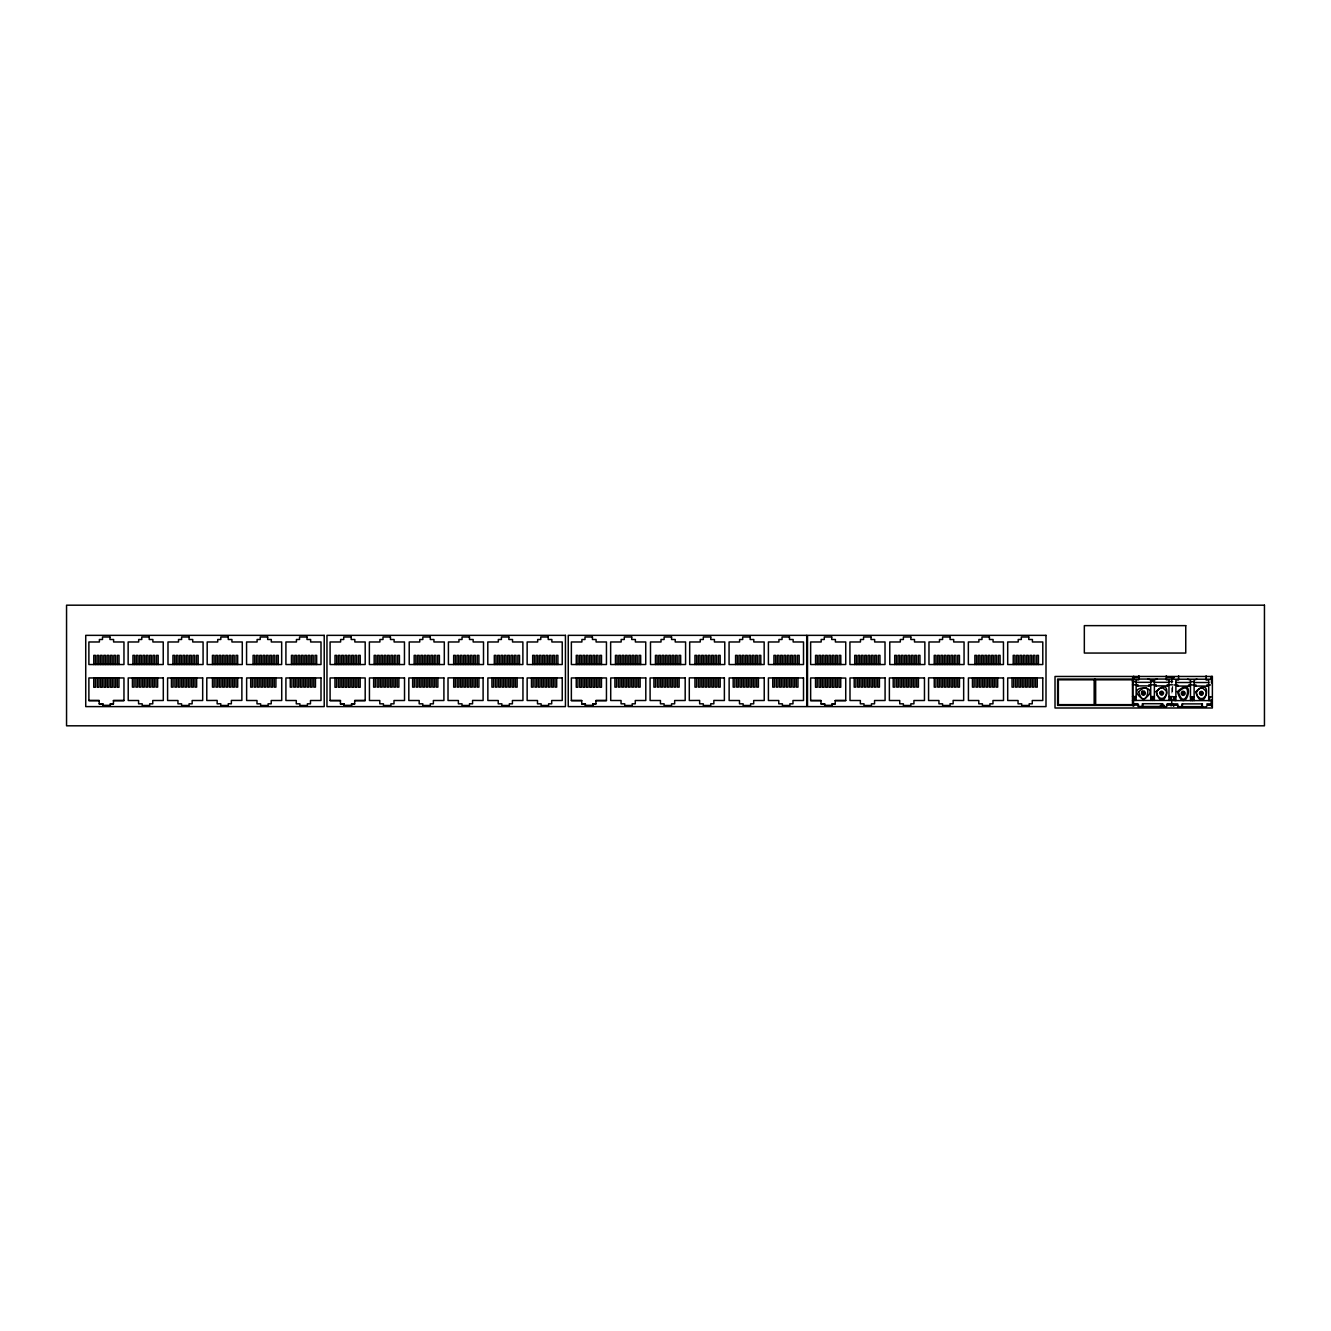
<?xml version="1.0" encoding="UTF-8"?>
<svg xmlns="http://www.w3.org/2000/svg" width="1331" height="1331" viewBox="0 0 1331 1331"><rect width="100%" height="100%" fill="white"/><g stroke="black" fill="none" stroke-linecap="round" stroke-linejoin="round"><path stroke-width="0.75" stroke-dasharray="5 3.75" d="M1172.744 686.596L1172.611 694.632M1172.245 686.746L1172.245 694.166M1171.912 688.077L1171.912 694.3"/><path stroke-width="1.5" d="M1172.378 676.88L1174.158 676.88L1173.277 678.494M1173.277 704.182L1173.776 706.195L1172.378 704.715M1210.594 704.715L1211.742 706.295L1211.992 704.315M1181.495 692.303L1182.211 691.554A1.863 1.863 0 0 1 1184.157 691.554L1184.873 692.303A2.13 2.13 0 0 1 1184.856 694.349L1184.157 695.098A1.863 1.863 0 0 1 1182.211 695.098L1181.495 694.349A1.863 1.863 0 0 1 1181.545 692.619M1142.464 691.405L1141.748 692.153A2.13 2.13 0 0 0 1141.748 694.183L1142.464 694.932A1.863 1.863 0 0 0 1144.394 694.932L1145.109 694.183A2.13 2.13 0 0 0 1145.109 692.153L1144.394 691.405M1211.992 678.361L1211.742 676.381L1210.761 678.178M1171.995 678.311L1170.847 676.73L1172.611 676.73M1143.429 699.474C1166.555 684.101 1120.319 684.101 1143.429 699.474L1143.429 700.439M1138.77 677.263L1133.513 677.263L1133.513 682.803M1166.472 677.263L1171.729 677.263L1171.729 682.803M1173.26 677.429L1174.225 677.429M483.103 677.945L448.015 677.862L448.015 700.505L458.38 700.505L458.38 703.816L462.023 703.816L462.023 705.48L469.477 705.48L469.477 703.733L472.572 703.816L472.572 700.422L483.103 700.505L483.103 677.862M724.38 677.945L689.292 677.862L689.292 700.505L699.64 700.422L699.64 703.816L703.3 703.816L703.3 705.48L710.754 705.48L710.754 703.733L713.849 703.816L713.849 700.422L724.38 700.505L724.38 677.862M963.661 677.945L928.572 677.862L928.572 700.505L938.937 700.505L938.937 703.816L942.581 703.816L942.581 705.48L950.035 705.48L950.035 703.733L953.129 703.816L953.129 700.422L963.661 700.505L963.661 677.862M1172.611 679.06L1057.613 679.06L1057.613 705.397L1133.646 705.397M1173.809 679.209L1210.811 679.209M1150.733 680.424L1154.376 680.424M1132.481 681.522L1136.142 681.522M1150.733 681.522L1154.376 681.522M1168.967 681.522L1172.611 681.522M1190.48 681.672L1194.123 681.672M1136.142 682.337L1150.733 682.337M1154.376 682.337L1168.967 682.337M1175.889 682.504L1190.48 682.504M1194.123 682.504L1208.714 682.504M1132.481 684.816L1137.955 684.816L1137.955 685.898M1172.611 684.816L1167.137 684.816L1167.137 685.898M1174.058 684.966L1177.719 684.966L1177.719 686.064M1210.544 684.966L1206.901 684.966L1206.901 686.064M1132.481 696.595L1136.142 696.595M1150.733 696.595L1154.376 696.595M1168.967 696.595L1172.611 696.595M1135.227 696.828L1133.796 696.828L1133.796 700.439M1150.733 696.828L1152.164 696.828L1152.164 700.439M1154.376 696.828L1152.945 696.828L1152.945 700.439M1169.882 696.828L1171.313 696.828L1171.313 700.439M1174.058 696.745L1175.889 696.745M1190.48 696.745L1194.123 696.745M1208.714 696.745L1210.544 696.745M1174.974 696.978L1173.543 696.978L1173.543 700.588L1211.06 700.588M1190.48 696.978L1191.91 696.978L1191.91 700.588M1194.123 696.978L1192.692 696.978L1192.692 700.588M1209.629 696.978L1211.06 696.978M88.878 700.505L99.226 700.505L99.226 703.933L102.886 703.933M123.966 700.505L113.434 700.505L113.434 703.933L110.34 703.933M330.088 700.505L340.453 700.505L340.453 703.933L344.097 703.933M365.193 700.505L354.662 700.505L354.662 703.933L351.55 703.933M571.365 700.505L581.73 700.505L581.73 703.933L585.374 703.933M606.454 700.505L595.922 700.505L595.922 703.933L592.827 703.933M810.646 700.505L821.011 700.505L821.011 703.933L824.654 703.933M845.734 700.505L835.202 700.505L835.202 703.933L832.108 703.933M1132.481 700.439L1172.611 700.439M99.226 700.622L88.878 700.622L88.878 677.945L123.966 677.945L123.966 700.622L113.434 700.622M340.453 700.622L330.088 700.622L330.088 677.945L365.193 677.945L365.193 700.622L354.662 700.622M581.73 700.622L571.365 700.622L571.365 677.945L606.454 677.945L606.454 700.622L595.922 700.622M821.011 700.622L810.646 700.622L810.646 677.945L845.734 678.061L845.734 700.622L835.202 700.622M99.226 703.816L102.886 703.816L102.886 705.596L110.34 705.596L110.34 703.816L113.434 703.816M340.453 703.816L344.097 703.816L344.097 705.596L351.55 705.596L351.55 703.816L354.662 703.816M581.73 703.816L585.374 703.816L585.374 705.596L592.827 705.596L592.827 703.816L595.922 703.816M821.011 703.816L824.654 703.816L824.654 705.596L832.108 705.596L832.108 703.816L835.202 703.816M1172.611 703.716L1167.137 703.716C1169.2 707.909 1160.649 707.909 1162.712 703.716L1142.397 703.716L1142.397 706.462M1174.058 703.883L1177.719 703.883L1177.719 706.611L1202.209 706.611L1202.209 703.883M1210.544 703.883L1206.901 703.883C1208.964 708.059 1200.396 708.059 1202.459 703.883L1182.144 703.883L1182.144 706.611M1138.77 705.097L1133.513 705.097L1133.513 699.574M1166.472 705.097L1171.729 705.097L1171.729 699.574M102.886 705.48L110.34 705.48M344.097 705.48L351.55 705.48M585.374 705.48L592.827 705.48M824.654 705.48L832.108 705.48M1160.316 705.397L1164.409 705.397M1174.225 705.264L1173.277 704.648M1174.691 705.264L1177.819 705.264M1207.616 705.264L1208.931 705.264M1209.53 705.264L1210.511 705.264M1210.894 705.264L1211.476 699.723M1171.995 704.066L1170.997 705.863L1172.711 704.831M1211.476 678.427L1211.476 682.953M1209.629 696.745L1209.629 700.588M1208.714 684.966L1208.714 680.025L1206.119 680.025L1206.119 675.799M1208.714 700.588L1208.714 686.064L1194.123 686.064L1194.123 700.588M1197.002 679.209L1194.123 680.025L1194.123 684.966M1195.953 686.064L1195.953 684.966L1188.65 684.966L1188.65 686.064M1190.48 684.966L1190.48 680.025L1187.618 679.209M1190.48 700.588L1190.48 686.064L1175.889 686.064L1175.889 700.588M1182.41 703.883L1182.41 706.611M1178.634 675.799L1178.501 680.025L1175.889 680.025L1175.889 684.966M1174.974 696.745L1174.974 700.588M1169.882 696.595L1169.882 700.439M1168.967 684.816L1168.967 679.875L1166.355 679.875L1166.355 675.649M1168.967 700.439L1168.967 685.898L1154.376 685.898L1154.376 700.439M1162.445 703.716L1162.445 706.462L1137.955 706.462L1137.955 703.716L1132.481 703.716L1132.481 679.06M1157.238 679.06L1154.376 679.875L1154.376 684.816M1156.206 685.898L1156.206 684.816L1148.903 684.816L1148.903 685.898M1150.733 684.816L1150.733 679.875L1147.854 679.06M1150.733 700.439L1150.733 685.898L1136.142 685.898L1136.142 700.439M1142.647 703.716L1142.647 706.462M1138.887 675.649L1138.737 679.875L1136.142 679.875L1136.142 684.816M1135.227 696.595L1135.227 700.439M1094.914 679.06L1094.914 705.397M1038.446 664.535L1038.446 655.351L1036.766 655.351L1036.766 664.535M1037.248 677.945L1037.248 687.129L1035.568 687.129L1035.568 677.945M1034.952 664.535L1034.952 655.351L1033.289 655.351L1033.289 664.535M1033.904 677.945L1033.904 687.129L1032.24 687.129L1032.24 677.945M1031.608 664.535L1031.608 655.351L1029.944 655.351L1029.944 664.535M1030.56 677.945L1030.56 687.129L1028.896 687.129L1028.896 677.945M1028.264 664.535L1028.264 655.351L1026.6 655.351L1026.6 664.535M1027.216 677.945L1027.216 687.129L1025.552 687.129L1025.552 677.945M1024.937 664.535L1024.937 655.351L1023.256 655.351L1023.256 664.535M1023.872 677.945L1023.872 687.129L1022.208 687.129L1022.208 677.945M1021.592 664.535L1021.592 655.351L1019.912 655.351L1019.912 664.535M1020.544 677.945L1020.544 687.129L1018.864 687.129L1018.864 677.945M1018.248 664.535L1018.248 655.351L1016.568 655.351L1016.568 664.535M1017.2 677.945L1017.2 687.129L1015.52 687.129L1015.52 677.945M1014.904 664.535L1014.904 655.351L1013.224 655.351L1013.224 664.535M1013.706 677.945L1013.706 687.129L1012.042 687.129L1012.042 677.945M1000.08 664.535L1000.08 655.351L998.4 655.351L998.4 664.535M997.684 677.945L997.684 687.129L996.004 687.129L996.004 677.945M996.586 664.535L996.586 655.351L994.923 655.351L994.923 664.535M994.34 677.945L994.34 687.129L992.66 687.129L992.66 677.945M993.242 664.535L993.242 655.351L991.578 655.351L991.578 664.535M990.996 677.945L990.996 687.129L989.332 687.129L989.332 677.945M989.915 664.535L989.915 655.351L988.234 655.351L988.234 664.535M987.652 677.945L987.652 687.129L985.988 687.129L985.988 677.945M986.57 664.535L986.57 655.351L984.89 655.351L984.89 664.535M984.308 677.945L984.308 687.129L982.644 687.129L982.644 677.945M983.226 664.535L983.226 655.351L981.546 655.351L981.546 664.535M980.964 677.945L980.964 687.129L979.3 687.129L979.3 677.945M979.882 664.535L979.882 655.351L978.202 655.351L978.202 664.535M977.62 677.945L977.62 687.129L975.956 687.129L975.956 677.945M976.538 664.535L976.538 655.351L974.874 655.351L974.874 664.535M974.142 677.945L974.142 687.129L972.462 687.129L972.462 677.945M959.435 664.535L959.435 655.351L957.771 655.351L957.771 664.535M959.468 677.945L959.468 687.129L957.788 687.129L957.788 677.945M956.124 677.945L956.124 687.129L954.443 687.129L954.443 677.945M955.957 664.535L955.957 655.351L954.277 655.351L954.277 664.535M952.78 677.945L952.78 687.129L951.116 687.129L951.116 677.945M952.613 664.535L952.613 655.351L950.933 655.351L950.933 664.535M949.436 677.945L949.436 687.129L947.772 687.129L947.772 677.945M949.269 664.535L949.269 655.351L947.589 655.351L947.589 664.535M946.091 677.945L946.091 687.129L944.428 687.129L944.428 677.945M945.925 664.535L945.925 655.351L944.261 655.351L944.261 664.535M942.747 677.945L942.747 687.129L941.084 687.129L941.084 677.945M942.581 664.535L942.581 655.351L940.917 655.351L940.917 664.535M939.42 677.945L939.42 687.129L937.739 687.129L937.739 677.945M939.237 664.535L939.237 655.351L937.573 655.351L937.573 664.535M935.893 664.535L935.893 655.351L934.229 655.351L934.229 664.535M935.926 677.945L935.926 687.129L934.246 687.129L934.246 677.945M919.937 664.535L919.937 655.351L918.274 655.351L918.274 664.535M918.407 677.945L918.407 687.129L916.743 687.129L916.743 677.945M916.443 664.535L916.443 655.351L914.78 655.351L914.78 664.535M915.079 677.945L915.079 687.129L913.399 687.129L913.399 677.945M913.116 664.535L913.116 655.351L911.436 655.351L911.436 664.535M911.735 677.945L911.735 687.129L910.055 687.129L910.055 677.945M909.772 664.535L909.772 655.351L908.091 655.351L908.091 664.535M908.391 677.945L908.391 687.129L906.71 687.129L906.71 677.945M906.428 664.535L906.428 655.351L904.747 655.351L904.747 664.535M905.047 677.945L905.047 687.129L903.383 687.129L903.383 677.945M903.083 664.535L903.083 655.351L901.403 655.351L901.403 664.535M901.703 677.945L901.703 687.129L900.039 687.129L900.039 677.945M899.739 664.535L899.739 655.351L898.076 655.351L898.076 664.535M898.358 677.945L898.358 687.129L896.695 687.129L896.695 677.945M896.395 664.535L896.395 655.351L894.731 655.351L894.731 664.535M894.881 677.945L894.881 687.129L893.201 687.129L893.201 677.945M879.941 664.535L879.941 655.351L878.277 655.351L878.277 664.535M879.425 677.945L879.425 687.129L877.745 687.129L877.745 677.945M876.463 664.535L876.463 655.351L874.783 655.351L874.783 664.535M876.081 677.945L876.081 687.129L874.4 687.129L874.4 677.945M873.119 664.535L873.119 655.351L871.439 655.351L871.439 664.535M872.737 677.945L872.737 687.129L871.056 687.129L871.056 677.945M869.775 664.535L869.775 655.351L868.111 655.351L868.111 664.535M869.393 677.945L869.393 687.129L867.712 687.129L867.712 677.945M866.431 664.535L866.431 655.351L864.767 655.351L864.767 664.535M866.048 677.945L866.048 687.129L864.385 687.129L864.385 677.945M863.087 664.535L863.087 655.351L861.423 655.351L861.423 664.535M862.704 677.945L862.704 687.129L861.041 687.129L861.041 677.945M859.743 664.535L859.743 655.351L858.079 655.351L858.079 664.535M859.36 677.945L859.36 687.129L857.696 687.129L857.696 677.945M856.415 664.535L856.415 655.351L854.735 655.351L854.735 664.535M855.883 677.945L855.883 687.129L854.203 687.129L854.203 677.945M840.776 664.535L840.776 655.351L839.096 655.351L839.096 664.535M840.743 678.061L840.743 687.262L839.079 687.262L839.079 678.061M837.399 678.061L837.399 687.262L835.735 687.262L835.735 678.061M837.282 664.535L837.282 655.351L835.618 655.351L835.618 664.535M834.055 678.061L834.055 687.262L832.391 687.262L832.391 678.061M833.938 664.535L833.938 655.351L832.274 655.351L832.274 664.535M830.71 678.061L830.71 687.262L829.047 687.262L829.047 678.061M830.594 664.535L830.594 655.351L828.93 655.351L828.93 664.535M827.383 678.061L827.383 687.262L825.702 687.262L825.702 678.061M827.266 664.535L827.266 655.351L825.586 655.351L825.586 664.535M824.039 678.061L824.039 687.262L822.358 687.262L822.358 678.061M823.922 664.535L823.922 655.351L822.242 655.351L822.242 664.535M820.695 678.061L820.695 687.262L819.014 687.262L819.014 678.061M820.578 664.535L820.578 655.351L818.898 655.351L818.898 664.535M817.234 664.535L817.234 655.351L815.554 655.351L815.554 664.535M817.201 678.061L817.201 687.262L815.537 687.262L815.537 678.061M799.166 664.535L799.166 655.351L797.485 655.351L797.485 664.535M797.968 677.945L797.968 687.129L796.287 687.129L796.287 677.945M795.672 664.535L795.672 655.351L794.008 655.351L794.008 664.535M794.624 677.945L794.624 687.129L792.943 687.129L792.943 677.945M792.328 664.535L792.328 655.351L790.664 655.351L790.664 664.535M791.28 677.945L791.28 687.129L789.616 687.129L789.616 677.945M788.984 664.535L788.984 655.351L787.32 655.351L787.32 664.535M787.935 677.945L787.935 687.129L786.272 687.129L786.272 677.945M785.639 664.535L785.639 655.351L783.976 655.351L783.976 664.535M784.591 677.945L784.591 687.129L782.927 687.129L782.927 677.945M782.295 664.535L782.295 655.351L780.631 655.351L780.631 664.535M781.247 677.945L781.247 687.129L779.583 687.129L779.583 677.945M778.968 664.535L778.968 655.351L777.287 655.351L777.287 664.535M777.92 677.945L777.92 687.129L776.239 687.129L776.239 677.945M775.624 664.535L775.624 655.351L773.943 655.351L773.943 664.535M774.426 677.945L774.426 687.129L772.745 687.129L772.745 677.945M760.8 664.535L760.8 655.351L759.119 655.351L759.119 664.535M758.404 677.945L758.404 687.129L756.723 687.129L756.723 677.945M757.306 664.535L757.306 655.351L755.642 655.351L755.642 664.535M755.06 677.945L755.06 687.129L753.379 687.129L753.379 677.945M753.962 664.535L753.962 655.351L752.298 655.351L752.298 664.535M751.716 677.945L751.716 687.129L750.035 687.129L750.035 677.945M750.617 664.535L750.617 655.351L748.954 655.351L748.954 664.535M748.371 677.945L748.371 687.129L746.708 687.129L746.708 677.945M747.29 664.535L747.29 655.351L745.61 655.351L745.61 664.535M745.027 677.945L745.027 687.129L743.364 687.129L743.364 677.945M743.946 664.535L743.946 655.351L742.265 655.351L742.265 664.535M741.683 677.945L741.683 687.129L740.019 687.129L740.019 677.945M740.602 664.535L740.602 655.351L738.921 655.351L738.921 664.535M738.339 677.945L738.339 687.129L736.675 687.129L736.675 677.945M737.258 664.535L737.258 655.351L735.577 655.351L735.577 664.535M734.862 677.945L734.862 687.129L733.181 687.129L733.181 677.945M720.154 664.535L720.154 655.351L718.49 655.351L718.49 664.535M720.187 677.945L720.187 687.129L718.507 687.129L718.507 677.945M716.843 677.945L716.843 687.129L715.163 687.129L715.163 677.945M716.66 664.535L716.66 655.351L714.997 655.351L714.997 664.535M713.499 677.945L713.499 687.129L711.819 687.129L711.819 677.945M713.333 664.535L713.333 655.351L711.652 655.351L711.652 664.535M710.155 677.945L710.155 687.129L708.491 687.129L708.491 677.945M709.989 664.535L709.989 655.351L708.308 655.351L708.308 664.535M706.811 677.945L706.811 687.129L705.147 687.129L705.147 677.945M706.645 664.535L706.645 655.351L704.964 655.351L704.964 664.535M703.467 677.945L703.467 687.129L701.803 687.129L701.803 677.945M703.3 664.535L703.3 655.351L701.637 655.351L701.637 664.535M700.123 677.945L700.123 687.129L698.459 687.129L698.459 677.945M699.956 664.535L699.956 655.351L698.293 655.351L698.293 664.535M696.612 664.535L696.612 655.351L694.948 655.351L694.948 664.535M696.645 677.945L696.645 687.129L694.965 687.129L694.965 677.945M680.657 664.535L680.657 655.351L678.976 655.351L678.976 664.535M679.126 677.945L679.126 687.129L677.462 687.129L677.462 677.945M677.163 664.535L677.163 655.351L675.499 655.351L675.499 664.535M675.782 677.945L675.782 687.129L674.118 687.129L674.118 677.945M673.819 664.535L673.819 655.351L672.155 655.351L672.155 664.535M672.454 677.945L672.454 687.129L670.774 687.129L670.774 677.945M670.491 664.535L670.491 655.351L668.811 655.351L668.811 664.535M669.11 677.945L669.11 687.129L667.43 687.129L667.43 677.945M667.147 664.535L667.147 655.351L665.467 655.351L665.467 664.535M665.766 677.945L665.766 687.129L664.086 687.129L664.086 677.945M663.803 664.535L663.803 655.351L662.123 655.351L662.123 664.535M662.422 677.945L662.422 687.129L660.758 687.129L660.758 677.945M660.459 664.535L660.459 655.351L658.778 655.351L658.778 664.535M659.078 677.945L659.078 687.129L657.414 687.129L657.414 677.945M657.115 664.535L657.115 655.351L655.451 655.351L655.451 664.535M655.584 677.945L655.584 687.129L653.92 687.129L653.92 677.945M640.66 664.535L640.66 655.351L638.996 655.351L638.996 664.535M640.128 677.945L640.128 687.129L638.464 687.129L638.464 677.945M637.183 664.535L637.183 655.351L635.503 655.351L635.503 664.535M636.8 677.945L636.8 687.129L635.12 687.129L635.12 677.945M633.839 664.535L633.839 655.351L632.158 655.351L632.158 664.535M633.456 677.945L633.456 687.129L631.776 687.129L631.776 677.945M630.495 664.535L630.495 655.351L628.814 655.351L628.814 664.535M630.112 677.945L630.112 687.129L628.432 687.129L628.432 677.945M627.151 664.535L627.151 655.351L625.487 655.351L625.487 664.535M626.768 677.945L626.768 687.129L625.088 687.129L625.088 677.945M623.806 664.535L623.806 655.351L622.143 655.351L622.143 664.535M623.424 677.945L623.424 687.129L621.76 687.129L621.76 677.945M620.462 664.535L620.462 655.351L618.799 655.351L618.799 664.535M620.08 677.945L620.08 687.129L618.416 687.129L618.416 677.945M617.118 664.535L617.118 655.351L615.454 655.351L615.454 664.535M616.602 677.945L616.602 687.129L614.922 687.129L614.922 677.945M601.496 664.535L601.496 655.351L599.815 655.351L599.815 664.535M601.462 678.061L601.462 687.262L599.799 687.262L599.799 678.061M598.118 678.061L598.118 687.262L596.454 687.262L596.454 678.061M598.002 664.535L598.002 655.351L596.338 655.351L596.338 664.535M594.774 678.061L594.774 687.262L593.11 687.262L593.11 678.061M594.658 664.535L594.658 655.351L592.994 655.351L592.994 664.535M591.43 678.061L591.43 687.262L589.766 687.262L589.766 678.061M591.313 664.535L591.313 655.351L589.65 655.351L589.65 664.535M588.086 678.061L588.086 687.262L586.422 687.262L586.422 678.061M587.969 664.535L587.969 655.351L586.305 655.351L586.305 664.535M584.758 678.061L584.758 687.262L583.078 687.262L583.078 678.061M584.642 664.535L584.642 655.351L582.961 655.351L582.961 664.535M581.414 678.061L581.414 687.262L579.734 687.262L579.734 678.061M581.298 664.535L581.298 655.351L579.617 655.351L579.617 664.535M577.953 664.535L577.953 655.351L576.273 655.351L576.273 664.535M577.92 678.061L577.92 687.262L576.256 687.262L576.256 678.061M557.889 664.535L557.889 655.351L556.208 655.351L556.208 664.535M556.691 677.945L556.691 687.129L555.027 687.129L555.027 677.945M554.395 664.535L554.395 655.351L552.731 655.351L552.731 664.535M553.347 677.945L553.347 687.129L551.683 687.129L551.683 677.945M551.051 664.535L551.051 655.351L549.387 655.351L549.387 664.535M550.002 677.945L550.002 687.129L548.339 687.129L548.339 677.945M547.723 664.535L547.723 655.351L546.043 655.351L546.043 664.535M546.658 677.945L546.658 687.129L544.995 687.129L544.995 677.945M544.379 664.535L544.379 655.351L542.699 655.351L542.699 664.535M543.331 677.945L543.331 687.129L541.65 687.129L541.65 677.945M541.035 664.535L541.035 655.351L539.354 655.351L539.354 664.535M539.987 677.945L539.987 687.129L538.306 687.129L538.306 677.945M537.691 664.535L537.691 655.351L536.027 655.351L536.027 664.535M536.643 677.945L536.643 687.129L534.962 687.129L534.962 677.945M534.347 664.535L534.347 655.351L532.683 655.351L532.683 664.535M533.149 677.945L533.149 687.129L531.485 687.129L531.485 677.945M519.523 664.535L519.523 655.351L517.859 655.351L517.859 664.535M517.127 677.945L517.127 687.129L515.446 687.129L515.446 677.945M516.029 664.535L516.029 655.351L514.365 655.351L514.365 664.535M513.783 677.945L513.783 687.129L512.119 687.129L512.119 677.945M512.701 664.535L512.701 655.351L511.021 655.351L511.021 664.535M510.439 677.945L510.439 687.129L508.775 687.129L508.775 677.945M509.357 664.535L509.357 655.351L507.677 655.351L507.677 664.535M507.094 677.945L507.094 687.129L505.431 687.129L505.431 677.945M506.013 664.535L506.013 655.351L504.333 655.351L504.333 664.535M503.75 677.945L503.75 687.129L502.086 687.129L502.086 677.945M502.669 664.535L502.669 655.351L501.005 655.351L501.005 664.535M500.423 677.945L500.423 687.129L498.742 687.129L498.742 677.945M499.325 664.535L499.325 655.351L497.661 655.351L497.661 664.535M497.079 677.945L497.079 687.129L495.398 687.129L495.398 677.945M495.981 664.535L495.981 655.351L494.317 655.351L494.317 664.535M493.585 677.945L493.585 687.129L491.921 687.129L491.921 677.945M478.877 664.535L478.877 655.351L477.213 655.351L477.213 664.535M478.91 677.945L478.91 687.129L477.247 687.129L477.247 677.945M475.566 677.945L475.566 687.129L473.903 687.129L473.903 677.945M475.4 664.535L475.4 655.351L473.72 655.351L473.72 664.535M472.222 677.945L472.222 687.129L470.558 687.129L470.558 677.945M472.056 664.535L472.056 655.351L470.375 655.351L470.375 664.535M468.878 677.945L468.878 687.129L467.214 687.129L467.214 677.945M468.712 664.535L468.712 655.351L467.048 655.351L467.048 664.535M465.534 677.945L465.534 687.129L463.87 687.129L463.87 677.945M465.368 664.535L465.368 655.351L463.704 655.351L463.704 664.535M462.206 677.945L462.206 687.129L460.526 687.129L460.526 677.945M462.023 664.535L462.023 655.351L460.36 655.351L460.36 664.535M458.862 677.945L458.862 687.129L457.182 687.129L457.182 677.945M458.679 664.535L458.679 655.351L457.015 655.351L457.015 664.535M455.352 664.535L455.352 655.351L453.671 655.351L453.671 664.535M455.368 677.945L455.368 687.129L453.705 687.129L453.705 677.945M439.38 664.535L439.38 655.351L437.716 655.351L437.716 664.535M437.866 677.945L437.866 687.129L436.185 687.129L436.185 677.945M435.903 664.535L435.903 655.351L434.222 655.351L434.222 664.535M434.522 677.945L434.522 687.129L432.841 687.129L432.841 677.945M432.558 664.535L432.558 655.351L430.878 655.351L430.878 664.535M431.177 677.945L431.177 687.129L429.497 687.129L429.497 677.945M429.214 664.535L429.214 655.351L427.534 655.351L427.534 664.535M427.833 677.945L427.833 687.129L426.17 687.129L426.17 677.945M425.87 664.535L425.87 655.351L424.206 655.351L424.206 664.535M424.489 677.945L424.489 687.129L422.825 687.129L422.825 677.945M422.526 664.535L422.526 655.351L420.862 655.351L420.862 664.535M421.145 677.945L421.145 687.129L419.481 687.129L419.481 677.945M419.182 664.535L419.182 655.351L417.518 655.351L417.518 664.535M417.801 677.945L417.801 687.129L416.137 687.129L416.137 677.945M415.838 664.535L415.838 655.351L414.174 655.351L414.174 664.535M414.324 677.945L414.324 687.129L412.643 687.129L412.643 677.945M399.4 664.535L399.4 655.351L397.719 655.351L397.719 664.535M398.867 677.945L398.867 687.129L397.187 687.129L397.187 677.945M395.906 664.535L395.906 655.351L394.242 655.351L394.242 664.535M395.523 677.945L395.523 687.129L393.843 687.129L393.843 677.945M392.562 664.535L392.562 655.351L390.898 655.351L390.898 664.535M392.179 677.945L392.179 687.129L390.515 687.129L390.515 677.945M389.218 664.535L389.218 655.351L387.554 655.351L387.554 664.535M388.835 677.945L388.835 687.129L387.171 687.129L387.171 677.945M385.874 664.535L385.874 655.351L384.21 655.351L384.21 664.535M385.491 677.945L385.491 687.129L383.827 687.129L383.827 677.945M382.529 664.535L382.529 655.351L380.866 655.351L380.866 664.535M382.147 677.945L382.147 687.129L380.483 687.129L380.483 677.945M379.202 664.535L379.202 655.351L377.522 655.351L377.522 664.535M378.819 677.945L378.819 687.129L377.139 687.129L377.139 677.945M375.858 664.535L375.858 655.351L374.177 655.351L374.177 664.535M375.325 677.945L375.325 687.129L373.645 687.129L373.645 677.945M360.219 664.535L360.219 655.351L358.555 655.351L358.555 664.535M360.185 678.061L360.185 687.262L358.521 687.262L358.521 678.061M356.841 678.061L356.841 687.262L355.177 687.262L355.177 678.061M356.725 664.535L356.725 655.351L355.061 655.351L355.061 664.535M353.514 678.061L353.514 687.262L351.833 687.262L351.833 678.061M353.397 664.535L353.397 655.351L351.717 655.351L351.717 664.535M350.169 678.061L350.169 687.262L348.489 687.262L348.489 678.061M350.053 664.535L350.053 655.351L348.373 655.351L348.373 664.535M346.825 678.061L346.825 687.262L345.145 687.262L345.145 678.061M346.709 664.535L346.709 655.351L345.028 655.351L345.028 664.535M343.481 678.061L343.481 687.262L341.801 687.262L341.801 678.061M343.365 664.535L343.365 655.351L341.684 655.351L341.684 664.535M340.137 678.061L340.137 687.262L338.473 687.262L338.473 678.061M340.021 664.535L340.021 655.351L338.357 655.351L338.357 664.535M336.676 664.535L336.676 655.351L335.013 655.351L335.013 664.535M336.643 678.061L336.643 687.262L334.979 687.262L334.979 678.061M316.662 664.535L316.662 655.351L314.998 655.351L314.998 664.535M315.464 677.945L315.464 687.129L313.8 687.129L313.8 677.945M313.168 664.535L313.168 655.351L311.504 655.351L311.504 664.535M312.12 677.945L312.12 687.129L310.456 687.129L310.456 677.945M309.84 664.535L309.84 655.351L308.16 655.351L308.16 664.535M308.792 677.945L308.792 687.129L307.112 687.129L307.112 677.945M306.496 664.535L306.496 655.351L304.816 655.351L304.816 664.535M305.448 677.945L305.448 687.129L303.767 687.129L303.767 677.945M303.152 664.535L303.152 655.351L301.471 655.351L301.471 664.535M302.104 677.945L302.104 687.129L300.423 687.129L300.423 677.945M299.808 664.535L299.808 655.351L298.144 655.351L298.144 664.535M298.76 677.945L298.76 687.129L297.079 687.129L297.079 677.945M296.464 664.535L296.464 655.351L294.8 655.351L294.8 664.535M295.415 677.945L295.415 687.129L293.752 687.129L293.752 677.945M293.119 664.535L293.119 655.351L291.456 655.351L291.456 664.535M291.922 677.945L291.922 687.129L290.258 687.129L290.258 677.945M278.295 664.535L278.295 655.351L276.632 655.351L276.632 664.535M275.9 677.945L275.9 687.129L274.236 687.129L274.236 677.945M274.818 664.535L274.818 655.351L273.138 655.351L273.138 664.535M272.556 677.945L272.556 687.129L270.892 687.129L270.892 677.945M271.474 664.535L271.474 655.351L269.794 655.351L269.794 664.535M269.211 677.945L269.211 687.129L267.548 687.129L267.548 677.945M268.13 664.535L268.13 655.351L266.45 655.351L266.45 664.535M265.867 677.945L265.867 687.129L264.204 687.129L264.204 677.945M264.786 664.535L264.786 655.351L263.122 655.351L263.122 664.535M262.54 677.945L262.54 687.129L260.859 687.129L260.859 677.945M261.442 664.535L261.442 655.351L259.778 655.351L259.778 664.535M259.196 677.945L259.196 687.129L257.515 687.129L257.515 677.945M258.098 664.535L258.098 655.351L256.434 655.351L256.434 664.535M255.851 677.945L255.851 687.129L254.171 687.129L254.171 677.945M254.753 664.535L254.753 655.351L253.09 655.351L253.09 664.535M252.358 677.945L252.358 687.129L250.694 687.129L250.694 677.945M237.667 664.535L237.667 655.351L235.986 655.351L235.986 664.535M237.683 677.945L237.683 687.129L236.02 687.129L236.02 677.945M234.339 677.945L234.339 687.129L232.675 687.129L232.675 677.945M234.173 664.535L234.173 655.351L232.509 655.351L232.509 664.535M230.995 677.945L230.995 687.129L229.331 687.129L229.331 677.945M230.829 664.535L230.829 655.351L229.165 655.351L229.165 664.535M227.651 677.945L227.651 687.129L225.987 687.129L225.987 677.945M227.485 664.535L227.485 655.351L225.821 655.351L225.821 664.535M224.323 677.945L224.323 687.129L222.643 687.129L222.643 677.945M224.14 664.535L224.14 655.351L222.477 655.351L222.477 664.535M220.979 677.945L220.979 687.129L219.299 687.129L219.299 677.945M220.796 664.535L220.796 655.351L219.133 655.351L219.133 664.535M217.635 677.945L217.635 687.129L215.955 687.129L215.955 677.945M217.469 664.535L217.469 655.351L215.788 655.351L215.788 664.535M214.125 664.535L214.125 655.351L212.444 655.351L212.444 664.535M214.141 677.945L214.141 687.129L212.478 687.129L212.478 677.945M198.153 664.535L198.153 655.351L196.489 655.351L196.489 664.535M196.639 677.945L196.639 687.129L194.958 687.129L194.958 677.945M194.675 664.535L194.675 655.351L192.995 655.351L192.995 664.535M193.294 677.945L193.294 687.129L191.631 687.129L191.631 677.945M191.331 664.535L191.331 655.351L189.651 655.351L189.651 664.535M189.95 677.945L189.95 687.129L188.287 687.129L188.287 677.945M187.987 664.535L187.987 655.351L186.323 655.351L186.323 664.535M186.606 677.945L186.606 687.129L184.942 687.129L184.942 677.945M184.643 664.535L184.643 655.351L182.979 655.351L182.979 664.535M183.262 677.945L183.262 687.129L181.598 687.129L181.598 677.945M181.299 664.535L181.299 655.351L179.635 655.351L179.635 664.535M179.918 677.945L179.918 687.129L178.254 687.129L178.254 677.945M177.955 664.535L177.955 655.351L176.291 655.351L176.291 664.535M176.59 677.945L176.59 687.129L174.91 687.129L174.91 677.945M174.627 664.535L174.627 655.351L172.947 655.351L172.947 664.535M173.097 677.945L173.097 687.129L171.433 687.129L171.433 677.945M158.173 664.535L158.173 655.351L156.492 655.351L156.492 664.535M157.64 677.945L157.64 687.129L155.96 687.129L155.96 677.945M154.679 664.535L154.679 655.351L153.015 655.351L153.015 664.535M154.296 677.945L154.296 687.129L152.632 687.129L152.632 677.945M151.335 664.535L151.335 655.351L149.671 655.351L149.671 664.535M150.952 677.945L150.952 687.129L149.288 687.129L149.288 677.945M147.991 664.535L147.991 655.351L146.327 655.351L146.327 664.535M147.608 677.945L147.608 687.129L145.944 687.129L145.944 677.945M144.663 664.535L144.663 655.351L142.983 655.351L142.983 664.535M144.264 677.945L144.264 687.129L142.6 687.129L142.6 677.945M141.319 664.535L141.319 655.351L139.639 655.351L139.639 664.535M140.936 677.945L140.936 687.129L139.256 687.129L139.256 677.945M137.975 664.535L137.975 655.351L136.294 655.351L136.294 664.535M137.592 677.945L137.592 687.129L135.912 687.129L135.912 677.945M134.631 664.535L134.631 655.351L132.95 655.351L132.95 664.535M134.098 677.945L134.098 687.129L132.434 687.129L132.434 677.945M118.991 664.535L118.991 655.351L117.328 655.351L117.328 664.535M118.958 678.061L118.958 687.262L117.294 687.262L117.294 678.061M115.631 678.061L115.631 687.262L113.95 687.262L113.95 678.061M115.514 664.535L115.514 655.351L113.834 655.351L113.834 664.535M112.286 678.061L112.286 687.262L110.606 687.262L110.606 678.061M112.17 664.535L112.17 655.351L110.49 655.351L110.49 664.535M108.942 678.061L108.942 687.262L107.262 687.262L107.262 678.061M108.826 664.535L108.826 655.351L107.146 655.351L107.146 664.535M105.598 678.061L105.598 687.262L103.934 687.262L103.934 678.061M105.482 664.535L105.482 655.351L103.801 655.351L103.801 664.535M102.254 678.061L102.254 687.262L100.59 687.262L100.59 678.061M102.138 664.535L102.138 655.351L100.474 655.351L100.474 664.535M98.91 678.061L98.91 687.262L97.246 687.262L97.246 678.061M98.793 664.535L98.793 655.351L97.13 655.351L97.13 664.535M95.449 664.535L95.449 655.351L93.786 655.351L93.786 664.535M95.433 678.061L95.433 687.262L93.752 687.262L93.752 678.061M1142.131 691.355A2.13 2.13 0 0 1 1144.361 691.355M1132.531 676.997C1133.762 681.089 1135.576 674.118 1132.531 676.997M1132.531 704.831C1133.762 708.924 1135.576 701.936 1132.531 704.831M1138.654 691.821C1145.342 714.348 1155.325 675.849 1138.654 691.821M1142.214 692.819C1143.728 697.86 1145.974 689.292 1142.214 692.819M1156.073 691.588C1163.91 717.941 1175.572 672.904 1156.073 691.588M1177.403 691.687C1185.505 718.973 1197.567 672.355 1177.403 691.687M1178.401 691.97C1185.106 714.514 1195.072 675.998 1178.401 691.97M1181.961 692.985C1183.492 698.01 1185.721 689.441 1181.961 692.985M1195.837 691.754C1203.673 718.091 1215.319 673.07 1195.837 691.754M1160.599 692.802C1161.713 697.377 1164.126 689.824 1160.599 692.802M1200.346 692.952C1201.46 697.527 1203.889 689.99 1200.346 692.952M1157.521 690.323L1156.972 691.538A5.457 5.457 0 0 0 1157.255 695.514L1160.133 698.11A4.725 4.725 0 0 0 1163.91 697.81L1166.372 694.799A5.457 5.457 0 0 0 1166.089 690.822L1163.211 688.227A4.725 4.725 0 0 0 1159.434 688.526L1157.521 690.323M1160.116 692.103L1159.917 692.569A2.046 2.046 0 0 0 1160.016 694.05L1161.098 695.015A1.764 1.764 0 0 0 1162.512 694.915L1163.427 693.784A2.046 2.046 0 0 0 1163.327 692.286L1162.246 691.321A1.764 1.764 0 0 0 1160.832 691.438L1160.116 692.103M1197.284 690.473L1196.719 691.704A5.457 5.457 0 0 0 1197.002 695.68L1199.88 698.276A4.725 4.725 0 0 0 1203.657 697.976L1206.136 694.948A5.457 5.457 0 0 0 1205.836 690.972L1202.974 688.377A4.725 4.725 0 0 0 1199.181 688.676L1197.284 690.473M1199.88 692.253L1199.664 692.719A2.046 2.046 0 0 0 1199.763 694.2L1200.845 695.181A1.764 1.764 0 0 0 1202.259 695.065L1203.191 693.933A2.046 2.046 0 0 0 1203.074 692.436L1202.009 691.471A1.764 1.764 0 0 0 1200.595 691.588L1199.88 692.253M1264.45 605.189L66.55 605.189L66.55 725.811L1264.45 725.811L1264.45 605.189M1185.755 625.637L1084.332 625.637L1084.332 653.055L1185.755 653.055L1185.755 625.637M324.215 635.353L85.733 635.353L85.733 706.611L324.215 706.611L324.215 635.353M565.442 635.353L326.96 635.353L326.96 706.611L565.442 706.611L565.442 635.353M806.719 635.353L568.237 635.353L568.237 706.611L806.719 706.611L806.719 635.353M1046 635.353L807.518 635.353L807.518 706.611L1046 706.611L1046 635.353M109.957 637L102.504 637L102.504 639.496L99.392 639.496L99.392 641.975L88.878 641.975L88.878 664.535L123.966 664.535L123.966 641.975L113.601 641.975L113.601 639.496L109.957 639.496L109.957 637M149.222 637L141.768 637L141.768 639.496L138.674 639.496L138.674 641.975L128.142 641.975L128.142 664.535L163.231 664.535L163.231 641.975L152.882 641.975L152.882 639.496L149.222 639.496L149.222 637M189.069 637L181.615 637L181.615 639.496L178.52 639.496L178.52 641.975L167.989 641.975L167.989 664.535L203.077 664.535L203.077 641.975L192.729 641.975L192.729 639.496L189.069 639.496L189.069 637M228.266 637L220.813 637L220.813 639.496L217.718 639.496L217.718 641.975L207.187 641.975L207.187 664.535L242.275 664.535L242.275 641.975L231.927 641.975L231.927 639.496L228.266 639.496L228.266 637M267.664 637L260.211 637L260.211 639.496L257.099 639.496L257.099 641.975L246.568 641.975L246.568 664.535L281.673 664.535L281.673 641.975L271.308 641.975L271.308 639.496L267.664 639.496L267.664 637M306.995 637L299.542 637L299.542 639.496L296.447 639.496L296.447 641.975L285.915 641.975L285.915 664.535L321.004 664.535L321.004 641.975L310.639 641.975L310.639 639.496L306.995 639.496L306.995 637M351.184 637L343.731 637L343.731 639.496L340.62 639.496L340.62 641.975L330.088 641.975L330.088 664.535L365.193 664.535L365.193 641.975L354.828 641.975L354.828 639.496L351.184 639.496L351.184 637M390.449 637L382.995 637L382.995 639.496L379.901 639.496L379.901 641.975L369.369 641.975L369.369 664.535L404.458 664.535L404.458 641.975L394.092 641.975L394.092 639.496L390.449 639.496L390.449 637M430.296 637L422.842 637L422.842 639.496L419.747 639.496L419.747 641.975L409.216 641.975L409.216 664.535L444.304 664.535L444.304 641.975L433.939 641.975L433.939 639.496L430.296 639.496L430.296 637M469.494 637L462.04 637L462.04 639.496L458.945 639.496L458.945 641.975L448.414 641.975L448.414 664.535L483.502 664.535L483.502 641.975L473.154 641.975L473.154 639.496L469.494 639.496L469.494 637M508.875 637L501.421 637L501.421 639.496L498.326 639.496L498.326 641.975L487.795 641.975L487.795 664.535L522.883 664.535L522.883 641.975L512.535 641.975L512.535 639.496L508.875 639.496L508.875 637M548.222 637L540.769 637L540.769 639.496L537.674 639.496L537.674 641.975L527.143 641.975L527.143 664.535L562.231 664.535L562.231 641.975L551.866 641.975L551.866 639.496L548.222 639.496L548.222 637M592.445 637L584.991 637L584.991 639.496L581.897 639.496L581.897 641.975L571.365 641.975L571.365 664.535L606.454 664.535L606.454 641.975L596.088 641.975L596.088 639.496L592.445 639.496L592.445 637M631.726 637L624.272 637L624.272 639.496L621.161 639.496L621.161 641.975L610.646 641.975L610.646 664.535L645.735 664.535L645.735 641.975L635.369 641.975L635.369 639.496L631.726 639.496L631.726 637M671.573 637L664.119 637L664.119 639.496L661.025 639.496L661.025 641.975L650.493 641.975L650.493 664.535L685.581 664.535L685.581 641.975L675.216 641.975L675.216 639.496L671.573 639.496L671.573 637M710.771 637L703.317 637L703.317 639.496L700.222 639.496L700.222 641.975L689.691 641.975L689.691 664.535L724.779 664.535L724.779 641.975L714.414 641.975L714.414 639.496L710.771 639.496L710.771 637M750.152 637L742.698 637L742.698 639.496L739.603 639.496L739.603 641.975L729.072 641.975L729.072 664.535L764.16 664.535L764.16 641.975L753.795 641.975L753.795 639.496L750.152 639.496L750.152 637M789.499 637L782.046 637L782.046 639.496L778.934 639.496L778.934 641.975L768.403 641.975L768.403 664.535L803.508 664.535L803.508 641.975L793.143 641.975L793.143 639.496L789.499 639.496L789.499 637M831.725 637L824.272 637L824.272 639.496L821.177 639.496L821.177 641.975L810.646 641.975L810.646 664.535L845.734 664.535L845.734 641.975L835.386 641.975L835.386 639.496L831.725 639.496L831.725 637M871.006 637L863.553 637L863.553 639.496L860.458 639.496L860.458 641.975L849.927 641.975L849.927 664.535L885.015 664.535L885.015 641.975L874.65 641.975L874.65 639.496L871.006 639.496L871.006 637M910.853 637L903.4 637L903.4 639.496L900.305 639.496L900.305 641.975L889.774 641.975L889.774 664.535L924.862 664.535L924.862 641.975L914.497 641.975L914.497 639.496L910.853 639.496L910.853 637M950.051 637L942.598 637L942.598 639.496L939.503 639.496L939.503 641.975L928.971 641.975L928.971 664.535L964.06 664.535L964.06 641.975L953.695 641.975L953.695 639.496L950.051 639.496L950.051 637M989.432 637L981.979 637L981.979 639.496L978.884 639.496L978.884 641.975L968.352 641.975L968.352 664.535L1003.441 664.535L1003.441 641.975L993.076 641.975L993.076 639.496L989.432 639.496L989.432 637M1028.78 637L1021.326 637L1021.326 639.496L1018.215 639.496L1018.215 641.975L1007.7 641.975L1007.7 664.535L1042.789 664.535L1042.789 641.975L1032.423 641.975L1032.423 639.496L1028.78 639.496L1028.78 637M1212.375 676.464L1055.017 676.464L1055.017 707.992L1212.375 707.992L1212.375 676.464M163.297 677.945L128.209 677.945L128.209 700.505L138.574 700.505L138.574 703.816L142.217 703.816L142.217 705.48L149.671 705.48L149.671 703.816L152.766 703.816L152.766 700.505L163.297 700.505L163.297 677.945M202.678 677.945L167.59 677.945L167.59 700.505L177.955 700.505L177.955 703.816L181.598 703.816L181.598 705.48L189.052 705.48L189.052 703.816L192.146 703.816L192.146 700.505L202.678 700.505L202.678 677.945M241.876 677.862L206.787 677.862L206.787 700.505L217.153 700.422L217.153 703.816L220.796 703.733L220.796 705.48L228.25 705.48L228.25 703.733L231.361 703.816L231.361 700.422L241.876 700.422L241.876 677.862M281.723 677.945L246.634 677.945L246.634 700.505L256.999 700.505L256.999 703.816L260.643 703.816L260.643 705.48L268.097 705.48L268.097 703.816L271.208 703.816L271.208 700.505L281.723 700.505L281.723 677.945M321.004 677.945L285.915 677.945L285.915 700.505L296.281 700.505L296.281 703.816L299.924 703.816L299.924 705.48L307.378 705.48L307.378 703.816L310.472 703.816L310.472 700.505L321.004 700.505L321.004 677.945M404.524 677.945L369.436 677.945L369.436 700.505L379.801 700.505L379.801 703.816L383.444 703.816L383.444 705.48L390.898 705.48L390.898 703.816L393.993 703.816L393.993 700.505L404.524 700.505L404.524 677.945M443.905 677.945L408.817 677.945L408.817 700.505L419.182 700.505L419.182 703.816L422.825 703.816L422.825 705.48L430.279 705.48L430.279 703.816L433.374 703.816L433.374 700.505L443.905 700.505L443.905 677.945M522.95 677.945L487.861 677.945L487.861 700.505L498.227 700.505L498.227 703.816L501.87 703.816L501.87 705.48L509.324 705.48L509.324 703.816L512.418 703.816L512.418 700.505L522.95 700.505L522.95 677.945M562.231 677.945L527.143 677.945L527.143 700.505L537.491 700.505L537.491 703.816L541.151 703.816L541.151 705.48L548.605 705.48L548.605 703.816L551.7 703.816L551.7 700.505L562.231 700.505L562.231 677.945M645.801 677.945L610.713 677.945L610.713 700.505L621.061 700.505L621.061 703.816L624.721 703.816L624.721 705.48L632.158 705.48L632.158 703.816L635.27 703.816L635.27 700.505L645.801 700.505L645.801 677.945M685.182 677.945L650.094 677.945L650.094 700.505L660.442 700.505L660.442 703.816L664.102 703.816L664.102 705.48L671.556 705.48L671.556 703.816L674.651 703.816L674.651 700.505L685.182 700.505L685.182 677.945M764.227 677.945L729.138 677.945L729.138 700.505L739.504 700.505L739.504 703.816L743.147 703.816L743.147 705.48L750.601 705.48L750.601 703.816L753.695 703.816L753.695 700.505L764.227 700.505L764.227 677.945M803.508 677.945L768.403 677.945L768.403 700.505L778.768 700.505L778.768 703.816L782.412 703.816L782.412 705.48L789.865 705.48L789.865 703.816L792.977 703.816L792.977 700.505L803.508 700.505L803.508 677.945M885.082 677.945L849.993 677.945L849.993 700.505L860.342 700.505L860.342 703.816L864.002 703.816L864.002 705.48L871.456 705.48L871.456 703.816L874.55 703.816L874.55 700.505L885.082 700.505L885.082 677.945M924.463 677.945L889.374 677.945L889.374 700.505L899.739 700.505L899.739 703.816L903.383 703.816L903.383 705.48L910.837 705.48L910.837 703.816L913.931 703.816L913.931 700.505L924.463 700.505L924.463 677.945M1003.507 677.945L968.419 677.945L968.419 700.505L978.784 700.505L978.784 703.816L982.428 703.816L982.428 705.48L989.881 705.48L989.881 703.816L992.976 703.816L992.976 700.505L1003.507 700.505L1003.507 677.945M1042.789 677.945L1007.7 677.945L1007.7 700.505L1018.049 700.505L1018.049 703.816L1021.709 703.816L1021.709 705.48L1029.162 705.48L1029.162 703.816L1032.257 703.816L1032.257 700.505L1042.789 700.505L1042.789 677.945M1094.165 679.808L1058.361 679.808L1058.361 704.648L1094.165 704.648L1094.165 679.808M1132.897 679.808L1095.663 679.808L1095.663 704.648L1132.897 704.648L1132.897 679.808"/></g></svg>
